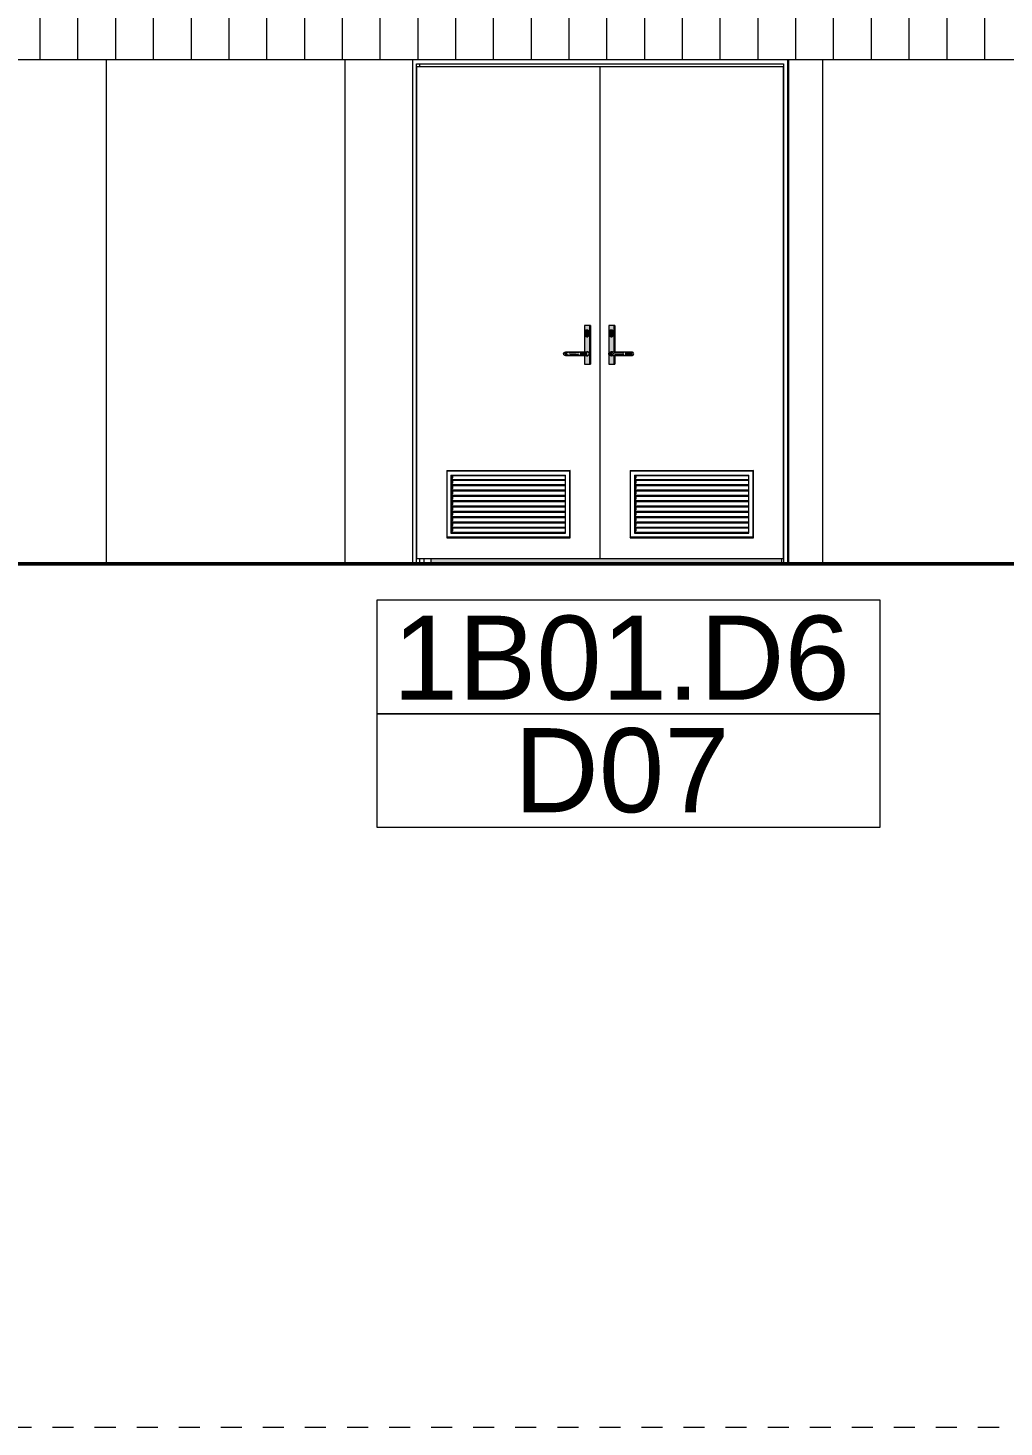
# Model space of a CAD drawing. Header units: metres. Extents: x -2362 to -2010, y -1 to 30.
# Drawn here: x -2189.79 to -2185.15, y 1.13 to 7.79 of the extents above; entities that cross this region are included whole.
import ezdxf

# ---------------------------------------------------------------- set-up
doc = ezdxf.new("R2010")
doc.units = ezdxf.units.M
doc.linetypes.add('AEC_Center', pattern=[0.024, 0.012, -0.004, 0.004, -0.004])
for name, color, linetype, lineweight in [('A-DETL', 90, 'Continuous', 50), ('A-DOOR', 31, 'Continuous', 5), ('A-DOOR-FRAM', 31, 'Continuous', 5), ('A-DOOR-IDEN', 31, 'Continuous', 5), ('A-FLOR-LEVL', 51, 'Continuous', 5), ('A-WALL', 113, 'Continuous', 5), ('A-WALL-PATT', 111, 'Continuous', 5), ('P-SANR-FIXT', 6, 'Continuous', 5)]:
    doc.layers.add(name, color=color, linetype=linetype, lineweight=lineweight)
doc.styles.add('Arial_2', font='arial.ttf', dxfattribs={"height": 0.4})

# ---------------------------------------------------------------- blocks, each defined once
blk = doc.blocks.new('X_Door-Panel-Hinge-Standard - Standard-2513151-SOUTH EAST - PART A')
at = {"layer": 'A-DOOR'}
for p, q in [((-946.3053, 5.265), (-946.3053, 7.605)), ((-945.4354, 7.605), (-946.3053, 7.605)), ((-945.4354, 7.605), (-945.4354, 5.265)), ((-946.1635, 5.685), (-946.1635, 5.365)), ((-946.1635, 5.685), (-945.5773, 5.685)), ((-946.1622, 5.683), (-946.1635, 5.685)), ((-946.1622, 5.683), (-945.5798, 5.683)), ((-946.1622, 5.367), (-946.1622, 5.683)), ((-946.1433, 5.663), (-946.1433, 5.387)), ((-946.1433, 5.663), (-945.5987, 5.663)), ((-946.1383, 5.387), (-946.1383, 5.663)), ((-946.1375, 5.641), (-946.1347, 5.661)), ((-946.1364, 5.661), (-946.1364, 5.6491)), ((-946.1364, 5.661), (-945.5987, 5.661)), ((-945.5987, 5.387), (-945.5987, 5.663)), ((-945.5773, 5.685), (-945.5798, 5.683)), ((-945.5798, 5.683), (-945.5798, 5.367)), ((-945.5773, 5.365), (-945.5773, 5.685)), ((-946.1375, 5.638), (-946.1375, 5.641)), ((-945.5987, 5.641), (-946.1375, 5.641)), ((-946.1375, 5.6158), (-946.1344, 5.638)), ((-946.1375, 5.638), (-945.5987, 5.638)), ((-946.1375, 5.6128), (-946.1375, 5.6158)), ((-945.5987, 5.6158), (-946.1375, 5.6158)), ((-946.1375, 5.6128), (-945.5987, 5.6128)), ((-946.1375, 5.5906), (-946.1344, 5.6128)), ((-946.1364, 5.638), (-946.1364, 5.6239)), ((-946.1364, 5.6128), (-946.1364, 5.5987)), ((-946.1375, 5.5876), (-946.1375, 5.5906)), ((-945.5987, 5.5906), (-946.1375, 5.5906)), ((-946.1375, 5.5876), (-945.5987, 5.5876)), ((-946.1375, 5.5654), (-946.1344, 5.5876)), ((-946.1375, 5.5624), (-946.1375, 5.5654)), ((-945.5987, 5.5654), (-946.1375, 5.5654)), ((-946.1375, 5.5624), (-945.5987, 5.5624)), ((-946.1375, 5.5402), (-946.1344, 5.5624)), ((-946.1375, 5.5372), (-946.1375, 5.5402)), ((-945.5987, 5.5402), (-946.1375, 5.5402)), ((-946.1375, 5.5372), (-945.5987, 5.5372)), ((-946.1375, 5.515), (-946.1344, 5.5372)), ((-946.1364, 5.5876), (-946.1364, 5.5735)), ((-946.1364, 5.5624), (-946.1364, 5.5483)), ((-946.1364, 5.5372), (-946.1364, 5.5231)), ((-946.1375, 5.512), (-946.1375, 5.515)), ((-945.5987, 5.515), (-946.1375, 5.515)), ((-946.1375, 5.512), (-945.5987, 5.512)), ((-946.1375, 5.4898), (-946.1344, 5.512)), ((-946.1375, 5.4868), (-946.1375, 5.4898)), ((-945.5987, 5.4898), (-946.1375, 5.4898)), ((-946.1375, 5.4868), (-945.5987, 5.4868)), ((-946.1375, 5.4646), (-946.1344, 5.4868)), ((-946.1375, 5.4616), (-946.1375, 5.4646)), ((-945.5987, 5.4646), (-946.1375, 5.4646)), ((-946.1375, 5.4616), (-945.5987, 5.4616)), ((-946.1375, 5.4394), (-946.1344, 5.4616)), ((-946.1364, 5.512), (-946.1364, 5.4979)), ((-946.1364, 5.4868), (-946.1364, 5.4736)), ((-946.1364, 5.4616), (-946.1364, 5.4475)), ((-946.1375, 5.4364), (-946.1375, 5.4394)), ((-945.5987, 5.4394), (-946.1375, 5.4394)), ((-946.1375, 5.4364), (-945.5987, 5.4364)), ((-946.1375, 5.4142), (-946.1344, 5.4364)), ((-946.1375, 5.4112), (-946.1375, 5.4142)), ((-945.5987, 5.4142), (-946.1375, 5.4142)), ((-946.1375, 5.4112), (-945.5987, 5.4112)), ((-946.1375, 5.389), (-946.1344, 5.4112)), ((-946.1364, 5.4364), (-946.1364, 5.4223)), ((-946.1364, 5.4112), (-946.1364, 5.3971)), ((-946.1635, 5.365), (-946.1622, 5.367)), ((-946.1635, 5.365), (-945.5773, 5.365)), ((-945.5798, 5.367), (-946.1622, 5.367)), ((-946.1433, 5.387), (-945.5987, 5.387)), ((-945.5986, 5.389), (-946.1375, 5.389)), ((-945.5773, 5.365), (-945.5798, 5.367)), ((-945.4354, 5.265), (-946.3053, 5.265))]:
    blk.add_line(p, q, dxfattribs=at)
blk = doc.blocks.new('X_Door-Frame-Metal - Standard-3510232-SOUTH EAST - PART A')
at = {"layer": 'A-DOOR-FRAM'}
for p, q in [((-947.1979, 7.64), (-947.1979, 5.24)), ((-947.179, 5.24), (-947.179, 7.62)), ((-947.179, 7.62), (-945.4335, 7.62)), ((-947.1656, 7.62), (-947.1656, 7.605)), ((-945.4335, 7.62), (-945.4335, 5.24)), ((-945.4146, 7.64), (-945.4146, 5.24)), ((-945.4101, 7.64), (-945.4101, 5.24)), ((-947.1656, 5.265), (-947.1656, 5.24)), ((-947.142, 5.24), (-947.142, 5.265)), ((-947.1107, 5.265), (-947.1107, 5.24)), ((-945.4438, 5.265), (-945.4438, 5.24))]:
    blk.add_line(p, q, dxfattribs=at)
blk = doc.blocks.new('X_Door-Handle-Lockwood 4800 Series Lever - Standard-V82-SOUTH EAST - PART A')
at = {"layer": 'A-DOOR'}
h = blk.add_hatch(color=256, dxfattribs=at)
h.paths.add_polyline_path([(-946.24, 6.374), (-946.2456, 6.3239), (-946.2523, 6.321), (-946.2592, 6.3242), (-946.2629, 6.331), (-946.2616, 6.348), (-946.2476, 6.3517), (-946.2432, 6.3456), (-946.2422, 6.3546)])
h.paths.add_polyline_path([(-946.241, 6.19), (-946.24, 6.191), (-946.2411, 6.2329), (-946.2592, 6.2332), (-946.2629, 6.2418), (-946.257, 6.2487), (-946.2499, 6.2497), (-946.24, 6.2475), (-946.241, 6.375), (-946.2646, 6.374), (-946.2637, 6.19)])
h.paths.add_polyline_path([(-946.24, 6.2333), (-946.2411, 6.2455), (-946.2432, 6.2426), (-946.2404, 6.2337)])
for points in [[(-946.2535, 6.321), (-946.2487, 6.3223), (-946.244, 6.331), (-946.2453, 6.348), (-946.251, 6.3527), (-946.2616, 6.348), (-946.2629, 6.343), (-946.2629, 6.331), (-946.2582, 6.3223)], [(-946.2429, 6.343), (-946.244, 6.343), (-946.244, 6.331), (-946.2429, 6.331)], [(-946.2601, 6.24), (-946.2442, 6.2421), (-946.2411, 6.2471), (-946.2566, 6.2468), (-946.26, 6.2463), (-946.2641, 6.24)], [(-946.2481, 6.2321), (-946.2411, 6.2345), (-946.246, 6.24), (-946.2641, 6.24), (-946.26, 6.2337), (-946.251, 6.2325)], [(-946.2009, 6.24), (-946.1928, 6.2421), (-946.191, 6.2477), (-946.2404, 6.2457), (-946.2411, 6.24)], [(-946.2009, 6.2323), (-946.1921, 6.2343), (-946.1929, 6.24), (-946.241, 6.2379), (-946.2392, 6.2323)], [(-946.1601, 6.2321), (-946.1522, 6.2331), (-946.1517, 6.24), (-946.187, 6.24), (-946.1916, 6.2331), (-946.1656, 6.2332)], [(-946.1585, 6.24), (-946.1517, 6.24), (-946.1522, 6.2469), (-946.1656, 6.2468), (-946.1836, 6.2472), (-946.1907, 6.2457), (-946.187, 6.24), (-946.1656, 6.24)]]:
    blk.add_hatch(color=256, dxfattribs=at).paths.add_polyline_path(points)
h = blk.add_hatch(color=256, dxfattribs=at)
h.paths.add_polyline_path([(-946.2363, 6.191), (-946.2363, 6.2323), (-946.24, 6.2323), (-946.2398, 6.191)])
h.paths.add_polyline_path([(-946.2398, 6.2469), (-946.2363, 6.2477), (-946.2363, 6.374), (-946.24, 6.374), (-946.24, 6.247)])
for p, q in [((-946.2646, 6.374), (-946.2646, 6.191)), ((-946.241, 6.375), (-946.2637, 6.375)), ((-946.2629, 6.343), (-946.2629, 6.331)), ((-946.2486, 6.353), (-946.2535, 6.353)), ((-946.244, 6.331), (-946.244, 6.343)), ((-946.2429, 6.343), (-946.2429, 6.331)), ((-946.2372, 6.375), (-946.241, 6.375)), ((-946.241, 6.375), (-946.2372, 6.375)), ((-946.24, 6.2464), (-946.24, 6.374)), ((-946.2363, 6.374), (-946.2363, 6.2477)), ((-946.2535, 6.321), (-946.2486, 6.321)), ((-946.2486, 6.248), (-946.2552, 6.248)), ((-946.2552, 6.232), (-946.2486, 6.232)), ((-946.24, 6.191), (-946.24, 6.2336)), ((-946.1903, 6.248), (-946.2385, 6.248)), ((-946.2385, 6.232), (-946.1903, 6.232)), ((-946.2363, 6.2323), (-946.2363, 6.191)), ((-946.1534, 6.248), (-946.156, 6.248)), ((-946.156, 6.232), (-946.1534, 6.232)), ((-946.2637, 6.19), (-946.241, 6.19)), ((-946.241, 6.19), (-946.2372, 6.19)), ((-946.2372, 6.19), (-946.241, 6.19))]:
    blk.add_line(p, q, dxfattribs=at)
at = {"layer": 'A-DOOR', "flags": 128}
for points in [[(-946.2647, 6.24), (-946.2647, 6.2403), (-946.2647, 6.2406), (-946.2647, 6.241), (-946.2646, 6.2413), (-946.2646, 6.2416), (-946.2645, 6.2419), (-946.2644, 6.2422), (-946.2643, 6.2425), (-946.2642, 6.2428), (-946.2641, 6.2431), (-946.264, 6.2434), (-946.2638, 6.2437), (-946.2637, 6.244), (-946.2635, 6.2442), (-946.2633, 6.2445), (-946.2631, 6.2448), (-946.2629, 6.245), (-946.2627, 6.2453), (-946.2625, 6.2455), (-946.2623, 6.2457), (-946.2621, 6.246), (-946.2618, 6.2462), (-946.2616, 6.2464), (-946.2613, 6.2466), (-946.261, 6.2467), (-946.2608, 6.2469), (-946.2605, 6.2471), (-946.2602, 6.2472), (-946.2599, 6.2473), (-946.2596, 6.2475), (-946.2593, 6.2476), (-946.259, 6.2477), (-946.2587, 6.2477), (-946.2584, 6.2478), (-946.2581, 6.2479), (-946.2578, 6.2479), (-946.2574, 6.248), (-946.2571, 6.248), (-946.2568, 6.248), (-946.2567, 6.248)], [(-946.2567, 6.232), (-946.257, 6.232), (-946.2574, 6.232), (-946.2577, 6.2321), (-946.258, 6.2321), (-946.2583, 6.2322), (-946.2586, 6.2322), (-946.2589, 6.2323), (-946.2592, 6.2324), (-946.2595, 6.2325), (-946.2598, 6.2326), (-946.2601, 6.2328), (-946.2604, 6.2329), (-946.2607, 6.2331), (-946.261, 6.2332), (-946.2612, 6.2334), (-946.2615, 6.2336), (-946.2618, 6.2338), (-946.262, 6.234), (-946.2622, 6.2342), (-946.2625, 6.2344), (-946.2627, 6.2347), (-946.2629, 6.2349), (-946.2631, 6.2352), (-946.2633, 6.2354), (-946.2635, 6.2357), (-946.2636, 6.236), (-946.2638, 6.2362), (-946.2639, 6.2365), (-946.2641, 6.2368), (-946.2642, 6.2371), (-946.2643, 6.2374), (-946.2644, 6.2377), (-946.2645, 6.238), (-946.2645, 6.2383), (-946.2646, 6.2386), (-946.2647, 6.239), (-946.2647, 6.2393), (-946.2647, 6.2396), (-946.2647, 6.2399), (-946.2647, 6.24)], [(-946.2567, 6.248), (-946.2567, 6.248), (-946.2566, 6.248), (-946.2565, 6.248), (-946.2564, 6.248), (-946.2562, 6.248), (-946.2559, 6.248), (-946.2557, 6.248), (-946.2554, 6.248), (-946.2552, 6.248)], [(-946.2385, 6.248), (-946.2395, 6.248), (-946.2405, 6.248), (-946.2415, 6.248), (-946.2425, 6.248), (-946.2434, 6.248), (-946.2443, 6.248), (-946.2452, 6.248), (-946.2461, 6.248), (-946.2469, 6.248), (-946.2478, 6.248), (-946.2485, 6.248), (-946.2493, 6.248), (-946.25, 6.248), (-946.2507, 6.248), (-946.2514, 6.248), (-946.252, 6.248), (-946.2526, 6.248), (-946.2532, 6.248), (-946.2537, 6.248), (-946.2542, 6.248), (-946.2546, 6.248), (-946.255, 6.248), (-946.2554, 6.248), (-946.2557, 6.248), (-946.256, 6.248), (-946.2562, 6.248), (-946.2564, 6.248), (-946.2565, 6.248), (-946.2566, 6.248), (-946.2567, 6.248), (-946.2567, 6.248)], [(-946.2567, 6.232), (-946.2567, 6.232), (-946.2566, 6.232), (-946.2565, 6.232), (-946.2564, 6.232), (-946.2562, 6.232), (-946.2559, 6.232), (-946.2557, 6.232), (-946.2554, 6.232), (-946.255, 6.232), (-946.2546, 6.232), (-946.2541, 6.232), (-946.2537, 6.232), (-946.2532, 6.232), (-946.2526, 6.232), (-946.252, 6.232), (-946.2514, 6.232), (-946.2507, 6.232), (-946.25, 6.232), (-946.2493, 6.232), (-946.2485, 6.232), (-946.2477, 6.232), (-946.2469, 6.232), (-946.2461, 6.232), (-946.2452, 6.232), (-946.2443, 6.232), (-946.2434, 6.232), (-946.2424, 6.232), (-946.2415, 6.232), (-946.2405, 6.232), (-946.2395, 6.232), (-946.2385, 6.232)], [(-946.2552, 6.232), (-946.2556, 6.232), (-946.2559, 6.232), (-946.2561, 6.232), (-946.2563, 6.232), (-946.2565, 6.232), (-946.2566, 6.232), (-946.2567, 6.232), (-946.2567, 6.232)], [(-946.156, 6.248), (-946.1563, 6.248), (-946.1568, 6.248), (-946.1572, 6.248), (-946.1577, 6.248), (-946.1582, 6.248), (-946.1588, 6.248), (-946.1594, 6.248), (-946.16, 6.248), (-946.1607, 6.248), (-946.1614, 6.248), (-946.1621, 6.248), (-946.1629, 6.248), (-946.1637, 6.248), (-946.1645, 6.248), (-946.1654, 6.248), (-946.1663, 6.248), (-946.1672, 6.248), (-946.1681, 6.248), (-946.1691, 6.248), (-946.17, 6.248), (-946.171, 6.248), (-946.172, 6.248), (-946.173, 6.248), (-946.1741, 6.248), (-946.1751, 6.248), (-946.1762, 6.248), (-946.1772, 6.248), (-946.1783, 6.248), (-946.1794, 6.248), (-946.1804, 6.248), (-946.1815, 6.248), (-946.1826, 6.248), (-946.1837, 6.248), (-946.1848, 6.248), (-946.1858, 6.248), (-946.1869, 6.248), (-946.1879, 6.248), (-946.189, 6.248), (-946.19, 6.248), (-946.1903, 6.248)], [(-946.1903, 6.232), (-946.1893, 6.232), (-946.1882, 6.232), (-946.1872, 6.232), (-946.1861, 6.232), (-946.185, 6.232), (-946.184, 6.232), (-946.1829, 6.232), (-946.1818, 6.232), (-946.1807, 6.232), (-946.1797, 6.232), (-946.1786, 6.232), (-946.1775, 6.232), (-946.1764, 6.232), (-946.1754, 6.232), (-946.1743, 6.232), (-946.1733, 6.232), (-946.1723, 6.232), (-946.1713, 6.232), (-946.1703, 6.232), (-946.1693, 6.232), (-946.1684, 6.232), (-946.1674, 6.232), (-946.1665, 6.232), (-946.1656, 6.232), (-946.1648, 6.232), (-946.1639, 6.232), (-946.1631, 6.232), (-946.1624, 6.232), (-946.1616, 6.232), (-946.1609, 6.232), (-946.1602, 6.232), (-946.1596, 6.232), (-946.159, 6.232), (-946.1584, 6.232), (-946.1578, 6.232), (-946.1573, 6.232), (-946.1569, 6.232), (-946.1564, 6.232), (-946.1561, 6.232), (-946.156, 6.232)]]:
    blk.add_lwpolyline(points, dxfattribs=at)
at = {"layer": 'A-DOOR'}
for centre, major_axis, start_param, end_param in [((-946.2637, 6.374), (0, 0.001), 0, 1.570796), ((-946.2535, 6.343), (0, 0.01), 4.712389, 7.853982), ((-946.2535, 6.331), (0, 0.01), 1.570796, 4.712389), ((-946.2523, 6.343), (0, 0.01), 4.712389, 7.068583), ((-946.2523, 6.331), (0, 0.01), 3.665191, 4.712389), ((-946.241, 6.374), (0, 0.001), 4.712389, 6.283185), ((-946.2372, 6.374), (0, 0.001), 4.712389, 6.283185), ((-946.2523, 6.331), (0, 0.01), 3.141593, 3.403392), ((-946.2637, 6.191), (0, 0.001), 1.570796, 3.141593), ((-946.2523, 6.24), (0, 0.01), 5.759587, 7.068583), ((-946.2523, 6.24), (0, 0.01), 2.356194, 3.665191), ((-946.2486, 6.24), (0, 0.01), 0.261799, 0.785398), ((-946.2486, 6.24), (0, 0.01), 2.356194, 2.879793), ((-946.2523, 6.24), (0, 0.01), 4.712389, 4.974188), ((-946.2523, 6.24), (0, 0.01), 4.45059, 4.712389), ((-946.241, 6.191), (0, 0.001), 3.141593, 4.712389), ((-946.2372, 6.191), (0, 0.001), 3.141593, 4.712389), ((-946.1534, 6.24), (0, 0.008), 4.712389, 6.544985), ((-946.1534, 6.24), (0, 0.008), 2.879793, 4.712389)]:
    blk.add_ellipse(centre, major_axis=major_axis, ratio=0.945516, start_param=start_param, end_param=end_param, dxfattribs=at)
blk = doc.blocks.new('Downpipe - L Spreader - Default-V89-SOUTH EAST - PART A')
at = {"layer": 'P-SANR-FIXT'}
for points in [[(-944.3491, 9.8271), (-944.3299, 9.8292), (-944.3104, 9.8355), (-944.2918, 9.8455), (-944.2755, 9.8585), (-944.26, 9.8784), (-944.2538, 9.89), (-944.2555, 10.2652), (-944.2625, 10.2776), (-944.2755, 10.29), (-944.3987, 10.29), (-944.3995, 10.2672), (-944.3983, 9.8585), (-944.3921, 9.8455), (-944.3813, 9.8355), (-944.3667, 9.8292)], [(-944.2538, 9.89), (-944.2499, 9.9063), (-944.2499, 10.2626), (-944.2538, 10.2624), (-944.2538, 9.9034)], [(-944.2199, 9.8716), (-944.2199, 9.9184), (-944.2499, 9.9345), (-944.2499, 9.9063), (-944.2538, 9.89), (-944.2324, 9.8784)], [(-943.6491, 9.448), (-943.6297, 9.4502), (-943.6034, 9.4602), (-943.5833, 9.4732), (-943.5692, 9.4868), (-944.2017, 9.8293), (-944.2125, 9.8393), (-944.2187, 9.8523), (-944.2199, 9.8716), (-944.2538, 9.89), (-944.2625, 9.8737), (-944.2755, 9.8585), (-944.2918, 9.8455), (-944.3104, 9.8355), (-944.3299, 9.8292), (-944.3491, 9.8271), (-944.3667, 9.8292), (-944.3658, 9.8271), (-943.6667, 9.4501)], [(-943.6113, 5.24), (-943.5538, 5.24), (-943.5538, 9.4784), (-943.5692, 9.4868), (-943.5833, 9.4732), (-943.5919, 9.4664), (-943.6104, 9.4564), (-943.63, 9.4501), (-943.6491, 9.448), (-943.6668, 9.4502), (-943.6995, 9.4663), (-943.6981, 5.24), (-943.63, 5.24)], [(-943.5538, 5.24), (-943.5499, 5.24), (-943.5499, 9.4763), (-943.5538, 9.4784), (-943.5538, 5.2534)]]:
    blk.add_hatch(color=256, dxfattribs=at).paths.add_polyline_path(points)
for p, q in [((-944.3997, 10.29), (-944.3997, 9.8695)), ((-944.2755, 10.29), (-944.3983, 10.29)), ((-944.2497, 9.9105), (-944.2497, 10.2753)), ((-944.262, 9.9413), (-944.271, 9.9462)), ((-944.2197, 9.9184), (-944.2504, 9.935)), ((-944.3784, 9.8338), (-943.6785, 9.4547)), ((-943.6997, 9.4664), (-943.6997, 5.24)), ((-943.5497, 5.24), (-943.5497, 9.4762))]:
    blk.add_line(p, q, dxfattribs=at)
for points, knots in [([(-944.2538, 9.89), (-944.2549, 9.8873), (-944.2574, 9.8818), (-944.2624, 9.8737), (-944.2684, 9.8658), (-944.2742, 9.8597), (-944.2793, 9.855), (-944.2846, 9.8505), (-944.2917, 9.8454), (-944.3008, 9.8399), (-944.3104, 9.8353), (-944.3201, 9.8317), (-944.3332, 9.8282), (-944.3494, 9.8263), (-944.3671, 9.8285), (-944.3795, 9.8338), (-944.3874, 9.8399), (-944.3923, 9.8454), (-944.3954, 9.8505), (-944.3973, 9.855), (-944.3988, 9.8597), (-944.3998, 9.8658), (-944.3998, 9.8711), (-944.3995, 9.8737)], [0, 0, 0, 0, 0.0416667, 0.0833333, 0.125, 0.1666667, 0.1875, 0.2083333, 0.25, 0.2916667, 0.3333333, 0.375, 0.4166667, 0.5, 0.5833333, 0.6666667, 0.7083333, 0.75, 0.7916667, 0.8125, 0.8333333, 0.875, 0.9166667, 0.9166667, 0.9166667, 0.9166667]), ([(-944.2497, 9.9105), (-944.2497, 9.9091), (-944.2499, 9.9051), (-944.251, 9.8982), (-944.2527, 9.8927), (-944.2538, 9.89)], [0.8944422, 0.8944422, 0.8944422, 0.8944422, 0.9166667, 0.9583333, 1, 1, 1, 1]), ([(-943.5688, 9.4866), (-943.5709, 9.4841), (-943.5743, 9.4805), (-943.5793, 9.4759), (-943.5846, 9.4714), (-943.5918, 9.4663), (-943.6009, 9.4608), (-943.6104, 9.4562), (-943.6201, 9.4526), (-943.6333, 9.449), (-943.6494, 9.4472), (-943.6672, 9.4494), (-943.677, 9.4536), (-943.6813, 9.4564)], [0.1263407, 0.1263407, 0.1263407, 0.1263407, 0.1666667, 0.1875, 0.2083333, 0.25, 0.2916667, 0.3333333, 0.375, 0.4166667, 0.5, 0.5833333, 0.6666667, 0.6666667, 0.6666667, 0.6666667])]:
    blk.add_open_spline(points, degree=3, knots=knots, dxfattribs=at)
blk = doc.blocks.new('X_Door-Panel-Hinge-Standard - Standard-2513084-SOUTH EAST - PART A')
at = {"layer": 'A-DOOR'}
for p, q in [((-947.1771, 5.265), (-947.1771, 7.605)), ((-946.3072, 7.605), (-947.1771, 7.605)), ((-946.3072, 7.605), (-946.3072, 5.265)), ((-947.034, 5.683), (-947.0352, 5.685)), ((-947.0352, 5.685), (-947.0352, 5.365)), ((-947.0352, 5.685), (-946.449, 5.685)), ((-947.034, 5.683), (-946.4516, 5.683)), ((-947.034, 5.367), (-947.034, 5.683)), ((-947.0151, 5.663), (-947.0151, 5.387)), ((-947.0151, 5.663), (-946.4705, 5.663)), ((-947.01, 5.387), (-947.01, 5.663)), ((-947.0093, 5.641), (-947.0065, 5.661)), ((-947.0082, 5.661), (-947.0082, 5.6491)), ((-947.0082, 5.661), (-946.4705, 5.661)), ((-946.4705, 5.387), (-946.4705, 5.663)), ((-946.449, 5.685), (-946.4516, 5.683)), ((-946.4516, 5.683), (-946.4516, 5.367)), ((-946.449, 5.365), (-946.449, 5.685)), ((-947.0093, 5.638), (-947.0093, 5.641)), ((-946.4705, 5.641), (-947.0093, 5.641)), ((-947.0093, 5.6158), (-947.0062, 5.638)), ((-947.0093, 5.638), (-946.4705, 5.638)), ((-947.0093, 5.6128), (-947.0093, 5.6158)), ((-946.4705, 5.6158), (-947.0093, 5.6158)), ((-947.0093, 5.6128), (-946.4705, 5.6128)), ((-947.0093, 5.5906), (-947.0062, 5.6128)), ((-947.0082, 5.638), (-947.0082, 5.6239)), ((-947.0082, 5.6128), (-947.0082, 5.5987)), ((-947.0093, 5.5876), (-947.0093, 5.5906)), ((-946.4705, 5.5906), (-947.0093, 5.5906)), ((-947.0093, 5.5876), (-946.4705, 5.5876)), ((-947.0093, 5.5654), (-947.0062, 5.5876)), ((-947.0093, 5.5624), (-947.0093, 5.5654)), ((-946.4705, 5.5654), (-947.0093, 5.5654)), ((-947.0093, 5.5624), (-946.4705, 5.5624)), ((-947.0093, 5.5402), (-947.0062, 5.5624)), ((-947.0093, 5.5372), (-947.0093, 5.5402)), ((-946.4705, 5.5402), (-947.0093, 5.5402)), ((-947.0093, 5.5372), (-946.4705, 5.5372)), ((-947.0093, 5.515), (-947.0062, 5.5372)), ((-947.0082, 5.5876), (-947.0082, 5.5735)), ((-947.0082, 5.5624), (-947.0082, 5.5483)), ((-947.0082, 5.5372), (-947.0082, 5.5231)), ((-947.0093, 5.512), (-947.0093, 5.515)), ((-946.4705, 5.515), (-947.0093, 5.515)), ((-947.0093, 5.512), (-946.4705, 5.512)), ((-947.0093, 5.4898), (-947.0062, 5.512)), ((-947.0093, 5.4868), (-947.0093, 5.4898)), ((-946.4705, 5.4898), (-947.0093, 5.4898)), ((-947.0093, 5.4868), (-946.4705, 5.4868)), ((-947.0093, 5.4646), (-947.0062, 5.4868)), ((-947.0093, 5.4616), (-947.0093, 5.4646)), ((-946.4705, 5.4646), (-947.0093, 5.4646)), ((-947.0093, 5.4616), (-946.4705, 5.4616)), ((-947.0093, 5.4394), (-947.0062, 5.4616)), ((-947.0082, 5.512), (-947.0082, 5.4979)), ((-947.0082, 5.4868), (-947.0082, 5.4736)), ((-947.0082, 5.4616), (-947.0082, 5.4475)), ((-947.0093, 5.4364), (-947.0093, 5.4394)), ((-946.4705, 5.4394), (-947.0093, 5.4394)), ((-947.0093, 5.4364), (-946.4705, 5.4364)), ((-947.0093, 5.4142), (-947.0062, 5.4364)), ((-947.0093, 5.4112), (-947.0093, 5.4142)), ((-946.4705, 5.4142), (-947.0093, 5.4142)), ((-947.0093, 5.4112), (-946.4705, 5.4112)), ((-947.0093, 5.389), (-947.0062, 5.4112)), ((-947.0082, 5.4364), (-947.0082, 5.4223)), ((-947.0082, 5.4112), (-947.0082, 5.3971)), ((-947.034, 5.367), (-947.0352, 5.365)), ((-947.0352, 5.365), (-946.449, 5.365)), ((-946.4516, 5.367), (-947.034, 5.367)), ((-947.0151, 5.387), (-946.4705, 5.387)), ((-946.4703, 5.389), (-947.0093, 5.389)), ((-946.4516, 5.367), (-946.449, 5.365)), ((-946.3072, 5.265), (-947.1771, 5.265))]:
    blk.add_line(p, q, dxfattribs=at)
blk = doc.blocks.new('X_Door-Handle-Lockwood 4800 Series Lever - Standard-764996-SOUTH EAST - PART A')
at = {"layer": 'A-DOOR'}
h = blk.add_hatch(color=256, dxfattribs=at)
h.paths.add_polyline_path([(-909.9728, 6.374), (-909.9784, 6.3239), (-909.9851, 6.321), (-909.9918, 6.3234), (-909.9957, 6.331), (-909.9934, 6.3488), (-909.9851, 6.353), (-909.9784, 6.3501), (-909.9757, 6.348), (-909.975, 6.3546)])
h.paths.add_polyline_path([(-909.9965, 6.19), (-909.9728, 6.191), (-909.9738, 6.375), (-909.9974, 6.374), (-909.9957, 6.2463), (-909.9918, 6.2471), (-909.9851, 6.25), (-909.9784, 6.2471), (-909.9757, 6.24), (-909.9784, 6.2329), (-909.9851, 6.23), (-909.9918, 6.2329), (-909.9949, 6.2338), (-909.9974, 6.2332), (-909.9974, 6.191)])
for points in [[(-909.9862, 6.321), (-909.9815, 6.3223), (-909.9768, 6.331), (-909.9781, 6.348), (-909.9887, 6.3527), (-909.9954, 6.3456), (-909.9954, 6.3284), (-909.991, 6.3223)], [(-909.9757, 6.343), (-909.9768, 6.343), (-909.9768, 6.331), (-909.9757, 6.331)], [(-909.9691, 6.191), (-909.9691, 6.374), (-909.9728, 6.374), (-909.9728, 6.191)], [(-910.0568, 6.24), (-910.0249, 6.2421), (-910.0237, 6.2477), (-910.0724, 6.2457), (-910.0732, 6.24)], [(-910.0713, 6.2323), (-910.0242, 6.2343), (-910.025, 6.24), (-910.0731, 6.2379), (-910.0719, 6.2331)]]:
    blk.add_hatch(color=256, dxfattribs=at).paths.add_polyline_path(points)
h = blk.add_hatch(color=256, dxfattribs=at)
h.paths.add_polyline_path([(-910.0882, 6.24), (-910.0762, 6.2421), (-910.0732, 6.247), (-910.0883, 6.2463), (-910.0922, 6.24)])
h.paths.add_polyline_path([(-910.0961, 6.24), (-910.0922, 6.24), (-910.0922, 6.2451)])
h = blk.add_hatch(color=256, dxfattribs=at)
h.paths.add_polyline_path([(-910.0789, 6.2328), (-910.0732, 6.2345), (-910.0789, 6.24), (-910.0922, 6.24), (-910.0883, 6.2337), (-910.083, 6.2339)])
h.paths.add_polyline_path([(-910.0908, 6.2332), (-910.0922, 6.24), (-910.0961, 6.24), (-910.0912, 6.2337)])
h = blk.add_hatch(color=256, dxfattribs=at)
h.paths.add_polyline_path([(-910.0123, 6.2321), (-909.9902, 6.2343), (-909.9906, 6.24), (-910.019, 6.24), (-910.0237, 6.2331), (-910.0131, 6.2322)])
h.paths.add_polyline_path([(-909.9882, 6.2328), (-909.9843, 6.2331), (-909.9838, 6.24), (-909.9871, 6.24)])
h = blk.add_hatch(color=256, dxfattribs=at)
h.paths.add_polyline_path([(-910.0022, 6.24), (-909.9906, 6.24), (-909.9902, 6.2457), (-910.017, 6.2475), (-910.0228, 6.2457), (-910.019, 6.24), (-910.0069, 6.24)])
h.paths.add_polyline_path([(-909.9871, 6.24), (-909.9838, 6.24), (-909.9843, 6.2469), (-909.9882, 6.2472), (-909.9878, 6.2445)])
for p, q in [((-909.9974, 6.374), (-909.9974, 6.2464)), ((-909.9738, 6.375), (-909.9965, 6.375)), ((-909.9957, 6.343), (-909.9957, 6.331)), ((-909.9814, 6.353), (-909.9862, 6.353)), ((-909.9768, 6.331), (-909.9768, 6.343)), ((-909.9757, 6.343), (-909.9757, 6.331)), ((-909.97, 6.375), (-909.9738, 6.375)), ((-909.9738, 6.375), (-909.97, 6.375)), ((-909.9728, 6.191), (-909.9728, 6.374)), ((-909.9691, 6.374), (-909.9691, 6.191)), ((-909.9862, 6.321), (-909.9814, 6.321)), ((-910.0847, 6.248), (-910.0873, 6.248)), ((-910.0873, 6.232), (-910.0847, 6.232)), ((-910.0224, 6.248), (-910.0706, 6.248)), ((-910.0706, 6.232), (-910.0224, 6.232)), ((-909.9974, 6.2336), (-909.9974, 6.191)), ((-909.9814, 6.248), (-909.988, 6.248)), ((-909.988, 6.232), (-909.9814, 6.232)), ((-909.9965, 6.19), (-909.9738, 6.19)), ((-909.9738, 6.19), (-909.97, 6.19)), ((-909.97, 6.19), (-909.9738, 6.19))]:
    blk.add_line(p, q, dxfattribs=at)
at = {"layer": 'A-DOOR', "flags": 128}
for points in [[(-910.0968, 6.24), (-910.0968, 6.2403), (-910.0968, 6.2406), (-910.0967, 6.241), (-910.0967, 6.2413), (-910.0966, 6.2416), (-910.0966, 6.2419), (-910.0965, 6.2422), (-910.0964, 6.2425), (-910.0963, 6.2428), (-910.0962, 6.2431), (-910.096, 6.2434), (-910.0959, 6.2437), (-910.0957, 6.244), (-910.0956, 6.2442), (-910.0954, 6.2445), (-910.0952, 6.2448), (-910.095, 6.245), (-910.0948, 6.2453), (-910.0946, 6.2455), (-910.0944, 6.2457), (-910.0941, 6.246), (-910.0939, 6.2462), (-910.0936, 6.2464), (-910.0934, 6.2466), (-910.0931, 6.2467), (-910.0928, 6.2469), (-910.0926, 6.2471), (-910.0923, 6.2472), (-910.092, 6.2473), (-910.0917, 6.2475), (-910.0914, 6.2476), (-910.0911, 6.2477), (-910.0908, 6.2477), (-910.0905, 6.2478), (-910.0901, 6.2479), (-910.0898, 6.2479), (-910.0895, 6.248), (-910.0892, 6.248), (-910.0889, 6.248), (-910.0888, 6.248)], [(-910.0888, 6.232), (-910.0891, 6.232), (-910.0894, 6.232), (-910.0897, 6.2321), (-910.0901, 6.2321), (-910.0904, 6.2322), (-910.0907, 6.2322), (-910.091, 6.2323), (-910.0913, 6.2324), (-910.0916, 6.2325), (-910.0919, 6.2326), (-910.0922, 6.2328), (-910.0925, 6.2329), (-910.0928, 6.2331), (-910.093, 6.2332), (-910.0933, 6.2334), (-910.0936, 6.2336), (-910.0938, 6.2338), (-910.0941, 6.234), (-910.0943, 6.2342), (-910.0945, 6.2344), (-910.0947, 6.2347), (-910.095, 6.2349), (-910.0952, 6.2352), (-910.0953, 6.2354), (-910.0955, 6.2357), (-910.0957, 6.236), (-910.0958, 6.2362), (-910.096, 6.2365), (-910.0961, 6.2368), (-910.0962, 6.2371), (-910.0964, 6.2374), (-910.0965, 6.2377), (-910.0965, 6.238), (-910.0966, 6.2383), (-910.0967, 6.2386), (-910.0967, 6.239), (-910.0968, 6.2393), (-910.0968, 6.2396), (-910.0968, 6.2399), (-910.0968, 6.24)], [(-910.0888, 6.248), (-910.0888, 6.248), (-910.0887, 6.248), (-910.0886, 6.248), (-910.0884, 6.248), (-910.0882, 6.248), (-910.088, 6.248), (-910.0877, 6.248), (-910.0874, 6.248), (-910.0873, 6.248)], [(-910.0706, 6.248), (-910.0716, 6.248), (-910.0726, 6.248), (-910.0736, 6.248), (-910.0745, 6.248), (-910.0755, 6.248), (-910.0764, 6.248), (-910.0773, 6.248), (-910.0782, 6.248), (-910.079, 6.248), (-910.0798, 6.248), (-910.0806, 6.248), (-910.0814, 6.248), (-910.0821, 6.248), (-910.0828, 6.248), (-910.0835, 6.248), (-910.0841, 6.248), (-910.0847, 6.248), (-910.0852, 6.248), (-910.0857, 6.248), (-910.0862, 6.248), (-910.0867, 6.248), (-910.0871, 6.248), (-910.0874, 6.248), (-910.0877, 6.248), (-910.088, 6.248), (-910.0883, 6.248), (-910.0884, 6.248), (-910.0886, 6.248), (-910.0887, 6.248), (-910.0888, 6.248), (-910.0888, 6.248)], [(-910.0888, 6.232), (-910.0888, 6.232), (-910.0887, 6.232), (-910.0886, 6.232), (-910.0884, 6.232), (-910.0882, 6.232), (-910.088, 6.232), (-910.0877, 6.232), (-910.0874, 6.232), (-910.0871, 6.232), (-910.0867, 6.232), (-910.0862, 6.232), (-910.0857, 6.232), (-910.0852, 6.232), (-910.0847, 6.232), (-910.0841, 6.232), (-910.0834, 6.232), (-910.0828, 6.232), (-910.0821, 6.232), (-910.0814, 6.232), (-910.0806, 6.232), (-910.0798, 6.232), (-910.079, 6.232), (-910.0781, 6.232), (-910.0773, 6.232), (-910.0764, 6.232), (-910.0755, 6.232), (-910.0745, 6.232), (-910.0735, 6.232), (-910.0726, 6.232), (-910.0716, 6.232), (-910.0706, 6.232)], [(-910.0873, 6.232), (-910.0876, 6.232), (-910.0879, 6.232), (-910.0882, 6.232), (-910.0884, 6.232), (-910.0886, 6.232), (-910.0887, 6.232), (-910.0888, 6.232), (-910.0888, 6.232)], [(-909.988, 6.248), (-909.9884, 6.248), (-909.9888, 6.248), (-909.9893, 6.248), (-909.9898, 6.248), (-909.9903, 6.248), (-909.9909, 6.248), (-909.9915, 6.248), (-909.9921, 6.248), (-909.9928, 6.248), (-909.9935, 6.248), (-909.9942, 6.248), (-909.995, 6.248), (-909.9958, 6.248), (-909.9966, 6.248), (-909.9975, 6.248), (-909.9983, 6.248), (-909.9992, 6.248), (-910.0002, 6.248), (-910.0011, 6.248), (-910.0021, 6.248), (-910.0031, 6.248), (-910.0041, 6.248), (-910.0051, 6.248), (-910.0061, 6.248), (-910.0072, 6.248), (-910.0082, 6.248), (-910.0093, 6.248), (-910.0104, 6.248), (-910.0114, 6.248), (-910.0125, 6.248), (-910.0136, 6.248), (-910.0147, 6.248), (-910.0157, 6.248), (-910.0168, 6.248), (-910.0179, 6.248), (-910.019, 6.248), (-910.02, 6.248), (-910.021, 6.248), (-910.0221, 6.248), (-910.0224, 6.248)], [(-910.0224, 6.232), (-910.0213, 6.232), (-910.0203, 6.232), (-910.0192, 6.232), (-910.0182, 6.232), (-910.0171, 6.232), (-910.016, 6.232), (-910.015, 6.232), (-910.0139, 6.232), (-910.0128, 6.232), (-910.0117, 6.232), (-910.0106, 6.232), (-910.0096, 6.232), (-910.0085, 6.232), (-910.0075, 6.232), (-910.0064, 6.232), (-910.0054, 6.232), (-910.0043, 6.232), (-910.0033, 6.232), (-910.0023, 6.232), (-910.0014, 6.232), (-910.0004, 6.232), (-909.9995, 6.232), (-909.9986, 6.232), (-909.9977, 6.232), (-909.9968, 6.232), (-909.996, 6.232), (-909.9952, 6.232), (-909.9944, 6.232), (-909.9937, 6.232), (-909.993, 6.232), (-909.9923, 6.232), (-909.9916, 6.232), (-909.991, 6.232), (-909.9904, 6.232), (-909.9899, 6.232), (-909.9894, 6.232), (-909.9889, 6.232), (-909.9885, 6.232), (-909.9881, 6.232), (-909.988, 6.232)]]:
    blk.add_lwpolyline(points, dxfattribs=at)
at = {"layer": 'A-DOOR'}
for centre, major_axis, start_param, end_param in [((-909.9965, 6.374), (0, 0.001), 0, 1.570796), ((-909.9862, 6.343), (0, 0.01), 4.712389, 7.853982), ((-909.9862, 6.331), (0, 0.01), 1.570796, 4.712389), ((-909.9851, 6.343), (0, 0.01), 4.712389, 6.544985), ((-909.9814, 6.343), (0, 0.01), 0.261799, 0.523599), ((-909.9814, 6.343), (0, 0.01), 0.261799, 0.523599), ((-909.9851, 6.331), (0, 0.01), 3.665191, 4.712389), ((-909.9738, 6.374), (0, 0.001), 4.712389, 6.283185), ((-909.97, 6.374), (0, 0.001), 4.712389, 6.283185), ((-909.9851, 6.331), (0, 0.01), 3.141593, 3.403392), ((-910.0847, 6.24), (0, 0.008), 5.759587, 7.330383), ((-910.0847, 6.24), (0, 0.008), 2.094395, 3.665191), ((-909.9965, 6.191), (0, 0.001), 1.570796, 3.141593), ((-909.9851, 6.24), (0, 0.01), 4.712389, 7.068583), ((-909.9851, 6.24), (0, 0.01), 2.356194, 4.712389), ((-909.9814, 6.24), (0, 0.01), 0.261799, 1.106017), ((-909.9814, 6.24), (0, 0.01), 2.094395, 2.879793), ((-909.9814, 6.24), (0, 0.008), 1.047198, 1.570796), ((-909.9814, 6.24), (0, 0.008), 1.570796, 2.094395), ((-909.9814, 6.24), (0, 0.008), 0, 0.523599), ((-909.9814, 6.24), (0, 0.008), 2.617994, 3.141593), ((-909.9738, 6.191), (0, 0.001), 3.141593, 4.712389), ((-909.97, 6.191), (0, 0.001), 3.141593, 4.712389)]:
    blk.add_ellipse(centre, major_axis=major_axis, ratio=0.945516, start_param=start_param, end_param=end_param, dxfattribs=at)
blk = doc.blocks.new('AA_DOOR_MARK _ TYPE MARK_HA2 - Mark _ Type Mark-1751130-SOUTH EAST - PART A')
at = {"layer": 'A-DOOR-IDEN'}
for p, q in [((-944.9741, 5.0674), (-947.368, 5.0674)), ((-947.368, 5.0674), (-947.368, 4.5274)), ((-944.9741, 4.5274), (-944.9741, 5.0674)), ((-947.368, 4.5274), (-944.9741, 4.5274)), ((-944.9741, 4.5274), (-947.368, 4.5274)), ((-947.368, 4.5274), (-947.368, 3.9874)), ((-944.9741, 3.9874), (-944.9741, 4.5274)), ((-947.368, 3.9874), (-944.9741, 3.9874))]:
    blk.add_line(p, q, dxfattribs=at)

msp = doc.modelspace()

# ---------------------------------------------------------------- hatches: boundary and pattern name
at = {"layer": 'A-WALL'}
h = msp.add_hatch(color=256, dxfattribs=at)
h.paths.add_polyline_path([(-2187.4531, 5.24), (-2186.2076, 5.24), (-2186.2076, 5.265), (-2187.8745, 5.265), (-2187.8745, 5.24), (-2187.6973, 5.24)])
h.paths.add_polyline_path([(-2220.1347, 5.24), (-2218.3387, 5.24), (-2218.3387, 5.265), (-2219.2357, 5.265), (-2219.2377, 5.265), (-2220.1347, 5.265), (-2220.1347, 5.2534)])
h.paths.add_polyline_path([(-2173.3348, 5.24), (-2173.3348, 7.6), (-2173.4792, 7.6), (-2173.4792, 5.24)])
h.paths.add_polyline_path([(-2168.059, 5.24), (-2168.059, 5.265), (-2169.7383, 5.265), (-2169.7383, 5.24), (-2168.16, 5.24)])
at = {"layer": 'A-WALL-PATT'}
h = msp.add_hatch(dxfattribs=at)
h.set_pattern_fill('FP_65', color=256, style=0, pattern_type=2)
h.set_pattern_definition([(90, (-2125.7768, 7.64), (-0.17965, 1e-17), [])])
h.paths.add_polyline_path([(-2214.1589, 7.64), (-2211.1669, 7.64), (-2211.1671, 10.0164), (-2211.8486, 10.3855), (-2211.8594, 10.3955), (-2211.8657, 10.4085), (-2211.8669, 10.4237), (-2211.8669, 10.7014), (-2214.0587, 10.741), (-2214.0587, 10.75), (-2214.1589, 10.7518), (-2214.1589, 7.676)])
h.paths.add_polyline_path([(-2166.2063, 7.64), (-2164.3325, 7.64), (-2164.3327, 9.2164), (-2165.0142, 9.5855), (-2165.025, 9.5955), (-2165.0313, 9.6085), (-2165.0324, 9.6237), (-2165.0324, 9.8561), (-2174.6839, 10.0303), (-2174.6837, 9.7783), (-2173.9966, 9.404), (-2173.9914, 9.3992), (-2173.9851, 9.3862), (-2173.9839, 9.3547), (-2173.9839, 7.64), (-2168.16, 7.64)])
h.paths.add_polyline_path([(-2164.1828, 7.64), (-2164.1528, 7.64), (-2164.1531, 9.2102), (-2164.1828, 9.2263), (-2164.1828, 7.676)])
h.paths.add_polyline_path([(-2164.0032, 7.64), (-2159.258, 7.64), (-2159.2583, 9.1164), (-2159.9398, 9.4855), (-2159.9506, 9.4955), (-2159.9568, 9.5085), (-2159.958, 9.5237), (-2159.958, 9.7645), (-2164.7032, 9.8502), (-2164.7029, 9.6783), (-2164.0158, 9.304), (-2164.0083, 9.2944), (-2164.0044, 9.2862), (-2164.0032, 9.2547), (-2164.0032, 7.676)])
h.paths.add_polyline_path([(-2211.0172, 7.64), (-2210.9872, 7.64), (-2210.9875, 10.0102), (-2211.0172, 10.0263), (-2211.0172, 7.676)])
h.paths.add_polyline_path([(-2210.8376, 7.64), (-2202.8463, 7.64), (-2202.8466, 9.8102), (-2203.5281, 10.1793), (-2203.5389, 10.1893), (-2203.5451, 10.2023), (-2203.5463, 10.2175), (-2203.5463, 10.5512), (-2211.5376, 10.6955), (-2211.5373, 10.4783), (-2210.8502, 10.104), (-2210.845, 10.0992), (-2210.8388, 10.0862), (-2210.8376, 10.0547), (-2210.8376, 7.676)])
h.paths.add_polyline_path([(-2149.646, 7.64), (-2149.646, 9.5784), (-2154.6768, 9.6692), (-2154.6766, 9.4883), (-2153.9895, 9.114), (-2153.9842, 9.1092), (-2153.978, 9.0962), (-2153.9768, 9.0647), (-2153.9768, 7.64), (-2150.5764, 7.64)])
h.paths.add_polyline_path([(-2174.1336, 7.64), (-2174.1338, 9.3102), (-2174.1636, 9.3263), (-2174.1636, 7.64)])
h.paths.add_polyline_path([(-2174.3132, 7.64), (-2174.3135, 9.3164), (-2174.998, 9.6883), (-2175.0058, 9.6955), (-2175.012, 9.7085), (-2175.0132, 9.7237), (-2175.0132, 10.0362), (-2184.834, 10.2135), (-2184.8338, 9.9283), (-2184.1467, 9.554), (-2184.1415, 9.5492), (-2184.1353, 9.5362), (-2184.1341, 9.5047), (-2184.1341, 7.64), (-2174.5096, 7.64)])
h.paths.add_polyline_path([(-2158.9287, 7.64), (-2154.3061, 7.64), (-2154.3064, 9.0264), (-2154.9879, 9.3955), (-2154.9987, 9.4055), (-2155.0049, 9.4185), (-2155.0061, 9.4379), (-2155.0061, 9.6751), (-2159.6287, 9.7586), (-2159.6285, 9.5783), (-2158.9414, 9.204), (-2158.9362, 9.1992), (-2158.9299, 9.1862), (-2158.9287, 9.1547), (-2158.9287, 7.676)])
h.paths.add_polyline_path([(-2159.1084, 7.64), (-2159.0784, 7.64), (-2159.0786, 9.1102), (-2159.1084, 9.1263), (-2159.1084, 7.676)])
h.paths.add_polyline_path([(-2202.6967, 7.64), (-2202.6667, 7.64), (-2202.6669, 9.8102), (-2202.6967, 9.8263), (-2202.6967, 7.676)])
h.paths.add_polyline_path([(-2202.517, 7.64), (-2193.7883, 7.64), (-2193.7885, 9.6364), (-2194.4701, 10.0055), (-2194.4809, 10.0155), (-2194.4871, 10.0285), (-2194.4883, 10.0437), (-2194.4883, 10.3878), (-2203.217, 10.5453), (-2203.2168, 10.2783), (-2202.5297, 9.904), (-2202.5245, 9.8992), (-2202.5182, 9.8862), (-2202.517, 9.8547), (-2202.517, 7.676)])
h.paths.add_polyline_path([(-2184.4633, 7.64), (-2184.4636, 9.4664), (-2185.1451, 9.8355), (-2185.1559, 9.8455), (-2185.1621, 9.8585), (-2185.1633, 9.8784), (-2185.1633, 10.2194), (-2194.159, 10.3818), (-2194.1587, 10.0983), (-2193.4716, 9.724), (-2193.4664, 9.7192), (-2193.4602, 9.7062), (-2193.459, 9.6747), (-2193.459, 7.64), (-2184.5225, 7.64)])
h.paths.add_polyline_path([(-2184.2837, 7.64), (-2184.2839, 9.4602), (-2184.3137, 9.4763), (-2184.3137, 7.64)])
h.paths.add_polyline_path([(-2154.1265, 7.64), (-2154.1267, 9.0202), (-2154.1565, 9.0363), (-2154.1565, 7.64)])
h.paths.add_polyline_path([(-2193.6386, 7.64), (-2193.6086, 7.64), (-2193.6089, 9.6302), (-2193.6386, 9.6463), (-2193.6386, 7.676)])
h.paths.add_polyline_path([(-2191.7491, 7.94), (-2192.8838, 7.94), (-2192.8838, 8.74), (-2191.7491, 8.74), (-2191.7491, 8.1165)])
h.paths.add_polyline_path([(-2154.8264, 9.4784), (-2154.8264, 9.6719), (-2154.8565, 9.6724), (-2154.8562, 9.4945), (-2154.8321, 9.4815)])
h.paths.add_polyline_path([(-2159.7784, 9.5684), (-2159.7784, 9.7613), (-2159.8084, 9.7618), (-2159.8081, 9.5845), (-2159.7841, 9.5715)])
h.paths.add_polyline_path([(-2164.8528, 9.6684), (-2164.8528, 9.8529), (-2164.8828, 9.8534), (-2164.8826, 9.6845), (-2164.8585, 9.6715)])
h.paths.add_polyline_path([(-2174.8336, 9.7684), (-2174.8336, 10.033), (-2174.8636, 10.0335), (-2174.8633, 9.7845), (-2174.8393, 9.7715)])
h.paths.add_polyline_path([(-2184.9837, 9.9184), (-2184.9837, 10.2162), (-2185.0137, 10.2167), (-2185.0134, 9.9345), (-2184.9894, 9.9215)])
h.paths.add_polyline_path([(-2194.3086, 10.0884), (-2194.3086, 10.3845), (-2194.3386, 10.3851), (-2194.3384, 10.1045), (-2194.3143, 10.0915)])
h.paths.add_polyline_path([(-2203.3667, 10.2622), (-2203.3667, 10.548), (-2203.3967, 10.5485), (-2203.3964, 10.2783), (-2203.3724, 10.2653)])
h.paths.add_polyline_path([(-2211.6872, 10.4684), (-2211.6872, 10.6982), (-2211.7172, 10.6987), (-2211.717, 10.4845), (-2211.6929, 10.4715)])
h = msp.add_hatch(dxfattribs=at)
h.set_pattern_fill('FP_64', color=256, style=0, pattern_type=2)
h.set_pattern_definition([(90, (-2173.5278, 5.24), (-1.135, 7e-17), []), (180, (-2173.5278, 5.24), (-4e-16, -3), [])])
h.paths.add_polyline_path([(-2214.0109, 5.24), (-2211.1669, 5.24), (-2211.1669, 7.64), (-2214.0109, 7.64), (-2214.0109, 5.2534)])
h.paths.add_polyline_path([(-2202.4208, 5.24), (-2202.4208, 5.9322), (-2202.517, 5.9322), (-2202.517, 5.24)])
h.paths.add_polyline_path([(-2202.3195, 5.24), (-2198.9556, 5.24), (-2198.9556, 5.25), (-2195.391, 5.25), (-2195.391, 5.24), (-2193.7883, 5.24), (-2193.7883, 7.64), (-2202.517, 7.64), (-2202.517, 6.0394), (-2202.0404, 6.0378), (-2202.0392, 6.0375), (-2202.0404, 5.9362), (-2202.0404, 5.9323), (-2202.3195, 5.9322), (-2202.3195, 5.2534)])
h.paths.add_polyline_path([(-2202.6667, 5.24), (-2202.6667, 5.9321), (-2202.6967, 5.9321), (-2202.6967, 5.24)])
h.paths.add_polyline_path([(-2203.0311, 5.24), (-2202.8463, 5.24), (-2202.8463, 7.64), (-2210.8376, 7.6388), (-2210.8376, 5.24), (-2203.0829, 5.24)])
h.paths.add_polyline_path([(-2173.5274, 5.24), (-2173.5274, 7.64), (-2173.9839, 7.6396), (-2173.9839, 5.24), (-2173.5327, 5.24)])
h.paths.add_polyline_path([(-2193.6386, 5.24), (-2193.6086, 5.24), (-2193.6086, 7.64), (-2193.6386, 7.64), (-2193.6386, 5.2534)])
h.paths.add_polyline_path([(-2193.459, 5.24), (-2187.9617, 5.24), (-2187.9617, 7.64), (-2193.459, 7.64), (-2193.459, 5.4736)])
h.paths.add_polyline_path([(-2174.1336, 5.24), (-2174.1336, 7.64), (-2174.1636, 7.6395), (-2174.1636, 5.24)])
h.paths.add_polyline_path([(-2174.3132, 5.24), (-2174.3132, 7.64), (-2184.1341, 7.64), (-2184.1341, 5.24), (-2176.9321, 5.24), (-2176.9321, 5.9258), (-2177.2083, 5.9278), (-2177.214, 5.9362), (-2177.2201, 5.9558), (-2177.2227, 5.9858), (-2177.2201, 6.0158), (-2177.213, 6.0378), (-2177.2083, 6.0437), (-2177.2032, 6.0458), (-2176.5363, 6.0437), (-2176.5275, 6.0282), (-2176.5232, 6.0013), (-2176.5218, 5.9858), (-2176.5275, 5.9434), (-2176.5363, 5.9278), (-2176.8124, 5.9258), (-2176.8124, 5.24), (-2174.5096, 5.24)])
h.paths.add_polyline_path([(-2211.0172, 5.24), (-2210.9872, 5.24), (-2210.9872, 7.64), (-2211.0172, 7.6389), (-2211.0172, 5.2534)])
h.paths.add_polyline_path([(-2186.1739, 5.24), (-2184.4633, 5.24), (-2184.4633, 7.64), (-2186.1739, 7.638), (-2186.1739, 5.2534)])
h.paths.add_polyline_path([(-2184.3137, 5.24), (-2184.2837, 5.24), (-2184.2837, 7.64), (-2184.3137, 7.64), (-2184.3137, 5.2534)])
h.paths.add_polyline_path([(-2202.6667, 6.0395), (-2202.6667, 7.64), (-2202.6967, 7.64), (-2202.6967, 6.0395)])

# ---------------------------------------------------------------- linework, layer by layer
at = {"layer": 'A-DETL'}
msp.add_line((-2149.646, 5.24), (-2230.7558, 5.24), dxfattribs=at)
at = {"layer": 'A-FLOR-LEVL', "linetype": 'AEC_Center'}
for p, q in [((-2279.3802, 7.64), (-2142.8048, 7.64)), ((-2279.3802, 5.24), (-2142.8048, 5.24)), ((-2274.8732, 1.134), (-2139.5964, 1.134))]:
    msp.add_line(p, q, dxfattribs=at)
at = {"layer": 'A-WALL'}
msp.add_line((-2193.459, 7.64), (-2184.4633, 7.64), dxfattribs=at)

# ---------------------------------------------------------------- block references
at = {"layer": 'A-DOOR'}
for name, p in [('X_Door-Panel-Hinge-Standard - Standard-2513084-SOUTH EAST - PART A', (-1240.7638, 0)), ('X_Door-Panel-Hinge-Standard - Standard-2513151-SOUTH EAST - PART A', (-1240.7638, 0)), ('X_Door-Handle-Lockwood 4800 Series Lever - Standard-764996-SOUTH EAST - PART A', (-1277.1464, 0)), ('X_Door-Handle-Lockwood 4800 Series Lever - Standard-V82-SOUTH EAST - PART A', (-1240.7638, 0))]:
    msp.add_blockref(name, p, dxfattribs=at)
at = {"layer": 'A-DOOR-FRAM'}
msp.add_blockref('X_Door-Frame-Metal - Standard-3510232-SOUTH EAST - PART A', (-1240.7638, 0), dxfattribs=at)
at = {"layer": 'A-DOOR-IDEN'}
msp.add_blockref('AA_DOOR_MARK _ TYPE MARK_HA2 - Mark _ Type Mark-1751130-SOUTH EAST - PART A', (-1240.7638, 0), dxfattribs=at)
at = {"layer": 'P-SANR-FIXT'}
msp.add_blockref('Downpipe - L Spreader - Default-V89-SOUTH EAST - PART A', (-1240.7638, 0), dxfattribs=at)

# ---------------------------------------------------------------- texts
at = {"layer": 'A-DOOR-IDEN', "char_height": 0.4, "attachment_point": 1, "style": 'Arial_2'}
for s, insert, width in [('1B01.D6', (-2188.0567, 4.9942), 2.69367), ('D07', (-2187.4794, 4.4589), 1.266666)]:
    msp.add_mtext(s, dxfattribs=dict(at, insert=insert, width=width))

doc.saveas('drawing.dxf')
